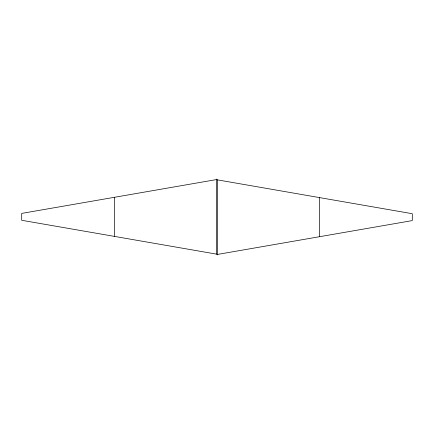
<?xml version="1.0" encoding="UTF-8"?>
<svg xmlns="http://www.w3.org/2000/svg" width="434" height="434" viewBox="0 0 434 434"><rect width="100%" height="100%" fill="white"/><g stroke="black" fill="none" stroke-linecap="round" stroke-linejoin="round"><path stroke-width="0.65" d="M216.642 179.551L21.7 213.403L21.7 220.288L216.642 254.145M217.358 254.449L412.3 220.597L412.3 213.712L217.358 179.855M319.381 197.573L319.381 236.731M217.358 179.611L217.358 254.91M216.642 179.09L216.642 254.389M114.619 197.269L114.619 236.427"/></g></svg>
